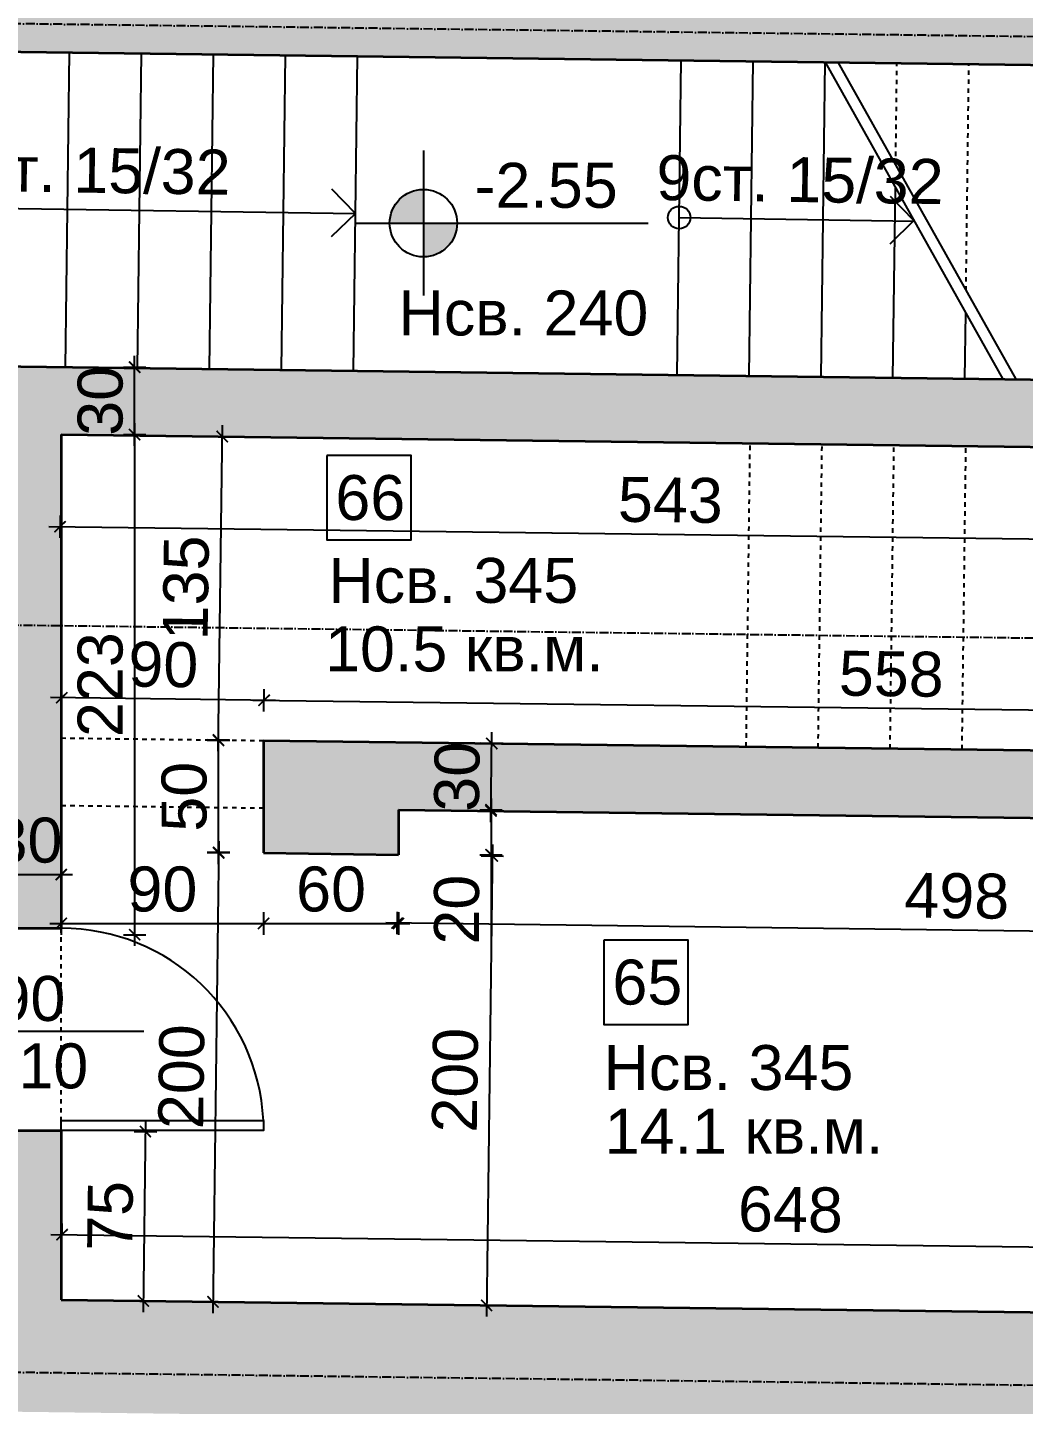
# Model space of a CAD drawing. Header units: inches. Extents: x -72385 to 39588, y -6525 to 66685.
# Drawn here: x -40935 to -40492, y 29151 to 29763 of the extents above; entities that cross this region are included whole.
import ezdxf

# ---------------------------------------------------------------- set-up
doc = ezdxf.new("R2010")
doc.units = ezdxf.units.IN
doc.header["$MEASUREMENT"] = 0
doc.linetypes.add('DashDot', pattern=[0.6, 0.4, -0.1, 0, -0.1])
doc.linetypes.add('Hidden', pattern=[0.4, 0.2, -0.2])
for name, color, linetype, lineweight in [('Врати', 251, 'Continuous', 25), ('Изгледни линии', 253, 'Continuous', 25), ('Линия на разрез', 252, 'DashDot', 25), ('Надписи Hсв', 252, 'Continuous', 25), ('Надписи врати', 252, 'Continuous', 25), ('Надписи коти външни', 252, 'Continuous', 25), ('Надписи коти вътрешни', 252, 'Continuous', 25), ('Надписи нива', 252, 'Continuous', 25), ('Надписи номера на пом.', 252, 'Continuous', 25), ('Надписи площ', 252, 'Continuous', 25), ('Оси', 252, 'DashDot', 25), ('Пунктир', 253, 'Hidden', 25), ('Разрезни линии', 7, 'Continuous', 35), ('Щрих стени', 254, 'Continuous', 25)]:
    doc.layers.add(name, color=color, linetype=linetype, lineweight=lineweight)
doc.styles.add('Arial Regular', font='arial.ttf')
doc.styles.get("Standard").update_dxf_attribs({"font": 'arial.ttf'})
doc.dimstyles.new('Annotative', dxfattribs={"dimscale": 0, "dimtxt": 20, "dimasz": 5, "dimexe": 5, "dimexo": 5, "dimgap": 5, "dimtad": 1, "dimdec": 0, "dimzin": 0, "dimdsep": 46, "dimtxsty": 'Standard', "dimblk": 'ARCHTICK', "dimcen": 5, "dimdle": 5, "dimadec": 0, "dimazin": 0, "dimtfac": 1, "dimtdec": 0, "dimtofl": 0, "dimtmove": 0, "dimatfit": 3, "dimldrblk": 'ARCHTICK', "dimfxl": 5, "dimfxlon": 1, "dimtolj": 1, "dimtzin": 0, "dimarcsym": 1})

# ---------------------------------------------------------------- blocks, each defined once
blk = doc.blocks.new('_ArchTick')
at = {"color": 0, "linetype": 'ByBlock', "const_width": 0.15}
blk.add_lwpolyline([(-0.5, -0.5), (0.5, 0.5)], dxfattribs=at)
blk = doc.blocks.new('*D382')
at = {"layer": 'Defpoints', "color": 0, "ltscale": 50, "transparency": 16777216}
for p in [(-40271.97, 29218.06), (-40919.84, 29197.25), (-40272.34, 29189)]:
    blk.add_point(p, dxfattribs=at)
at = {"layer": 'Надписи коти вътрешни', "color": 0, "lineweight": -2, "ltscale": 50, "transparency": 16777216}
for p, q in [((-40919.53, 29221.3), (-40919.4, 29231.3)), ((-40924.47, 29226.37), (-40266.97, 29218)), ((-40272.03, 29213.06), (-40271.9, 29223.06))]:
    blk.add_line(p, q, dxfattribs=at)
at = {"layer": 'Надписи коти вътрешни', "color": 0, "lineweight": -2, "ltscale": 50, "transparency": 16777216, "xscale": 5, "yscale": 5, "zscale": 5}
for p, rotation in [((-40919.47, 29226.3), 179.2706286525474), ((-40271.97, 29218.06), 359.2706286525474)]:
    blk.add_blockref('_ArchTick', p, dxfattribs=dict(at, rotation=rotation))
at = {"layer": 'Надписи коти вътрешни', "color": 0, "ltscale": 50, "transparency": 16777216, "insert": (-40595.52, 29237.39), "char_height": 20, "attachment_point": 5, "rotation": 359.27063}
blk.add_mtext('\\A1;648', dxfattribs=at)
blk = doc.blocks.new('*D4382')
at = {"layer": 'Defpoints', "color": 0, "ltscale": 50, "transparency": 16777216}
for p in [(-40769.84, 29415.36), (-40272.34, 29409.02), (-40770.48, 29364.91)]:
    blk.add_point(p, dxfattribs=at)
at = {"layer": 'Надписи коти вътрешни', "color": 0, "lineweight": -2, "ltscale": 50, "transparency": 16777216}
for p, q in [((-40770.42, 29369.91), (-40770.54, 29359.91)), ((-40267.98, 29358.52), (-40775.48, 29364.98)), ((-40272.92, 29363.58), (-40273.04, 29353.58))]:
    blk.add_line(p, q, dxfattribs=at)
at = {"layer": 'Надписи коти вътрешни', "color": 0, "lineweight": -2, "ltscale": 50, "transparency": 16777216, "xscale": 5, "yscale": 5, "zscale": 5}
for p, rotation in [((-40770.48, 29364.91), 179.2706286525473), ((-40272.98, 29358.58), 359.2706286525473)]:
    blk.add_blockref('_ArchTick', p, dxfattribs=dict(at, rotation=rotation))
at = {"layer": 'Надписи коти вътрешни', "color": 0, "ltscale": 50, "transparency": 16777216, "insert": (-40521.54, 29376.96), "char_height": 20, "attachment_point": 5, "rotation": 359.27063}
blk.add_mtext('\\A1;498', dxfattribs=at)
blk = doc.blocks.new('*D383')
at = {"layer": 'Defpoints', "color": 0, "ltscale": 50, "transparency": 16777216}
for p in [(-40829.84, 29396.12), (-40769.84, 29395.35), (-40769.84, 29364.74)]:
    blk.add_point(p, dxfattribs=at)
at = {"layer": 'Надписи коти вътрешни', "color": 0, "lineweight": -2, "ltscale": 50, "transparency": 16777216}
for p, q in [((-40829.84, 29369.74), (-40829.84, 29359.74)), ((-40769.84, 29369.74), (-40769.84, 29359.74)), ((-40834.84, 29364.74), (-40764.84, 29364.74))]:
    blk.add_line(p, q, dxfattribs=at)
at = {"layer": 'Надписи коти вътрешни', "color": 0, "lineweight": -2, "ltscale": 50, "transparency": 16777216, "xscale": 5, "yscale": 5, "zscale": 5, "rotation": 180}
blk.add_blockref('_ArchTick', (-40829.84, 29364.74), dxfattribs=at)
at = {"layer": 'Надписи коти вътрешни', "color": 0, "lineweight": -2, "ltscale": 50, "transparency": 16777216, "xscale": 5, "yscale": 5, "zscale": 5}
blk.add_blockref('_ArchTick', (-40769.84, 29364.74), dxfattribs=at)
at = {"layer": 'Надписи коти вътрешни', "color": 0, "ltscale": 50, "transparency": 16777216, "insert": (-40799.84, 29379.95), "char_height": 20, "attachment_point": 5}
blk.add_mtext('\\A1;60', dxfattribs=at)
blk = doc.blocks.new('*D384')
at = {"layer": 'Defpoints', "color": 0, "ltscale": 50, "transparency": 16777216}
for p in [(-40919.84, 29417.27), (-40829.84, 29416.12), (-40829.84, 29364.74)]:
    blk.add_point(p, dxfattribs=at)
at = {"layer": 'Надписи коти вътрешни', "color": 0, "lineweight": -2, "ltscale": 50, "transparency": 16777216}
for p, q in [((-40919.84, 29369.74), (-40919.84, 29359.74)), ((-40829.84, 29369.74), (-40829.84, 29359.74)), ((-40924.84, 29364.74), (-40824.84, 29364.74))]:
    blk.add_line(p, q, dxfattribs=at)
at = {"layer": 'Надписи коти вътрешни', "color": 0, "lineweight": -2, "ltscale": 50, "transparency": 16777216, "xscale": 5, "yscale": 5, "zscale": 5, "rotation": 180}
blk.add_blockref('_ArchTick', (-40919.84, 29364.74), dxfattribs=at)
at = {"layer": 'Надписи коти вътрешни', "color": 0, "lineweight": -2, "ltscale": 50, "transparency": 16777216, "xscale": 5, "yscale": 5, "zscale": 5}
blk.add_blockref('_ArchTick', (-40829.84, 29364.74), dxfattribs=at)
at = {"layer": 'Надписи коти вътрешни', "color": 0, "ltscale": 50, "transparency": 16777216, "insert": (-40874.84, 29379.95), "char_height": 20, "attachment_point": 5}
blk.add_mtext('\\A1;90', dxfattribs=at)
blk = doc.blocks.new('*D4383')
at = {"layer": 'Defpoints', "color": 0, "ltscale": 50, "transparency": 16777216}
for p in [(-40769.84, 29415.36), (-40769.84, 29395.35), (-40728.67, 29395.35)]:
    blk.add_point(p, dxfattribs=at)
at = {"layer": 'Надписи коти вътрешни', "color": 0, "lineweight": -2, "ltscale": 50, "transparency": 16777216}
for p, q in [((-40728.67, 29420.36), (-40728.67, 29395.35)), ((-40733.67, 29415.36), (-40723.67, 29415.36)), ((-40733.67, 29395.35), (-40723.67, 29395.35)), ((-40728.67, 29395.35), (-40728.67, 29351.43))]:
    blk.add_line(p, q, dxfattribs=at)
at = {"layer": 'Надписи коти вътрешни', "color": 0, "lineweight": -2, "ltscale": 50, "transparency": 16777216, "xscale": 5, "yscale": 5, "zscale": 5}
for p, rotation in [((-40728.67, 29415.36), 90), ((-40728.67, 29395.35), 270)]:
    blk.add_blockref('_ArchTick', p, dxfattribs=dict(at, rotation=rotation))
at = {"layer": 'Надписи коти вътрешни', "color": 0, "ltscale": 50, "transparency": 16777216, "insert": (-40743.89, 29370.89), "char_height": 20, "attachment_point": 5, "rotation": 90}
blk.add_mtext('\\A1;20', dxfattribs=at)
blk = doc.blocks.new('*D4384')
at = {"layer": 'Defpoints', "color": 0, "ltscale": 50, "transparency": 16777216}
for p in [(-40769.84, 29395.35), (-40772.38, 29195.37), (-40730.67, 29194.84)]:
    blk.add_point(p, dxfattribs=at)
at = {"layer": 'Надписи коти вътрешни', "color": 0, "lineweight": -2, "ltscale": 50, "transparency": 16777216}
for p, q in [((-40728.06, 29399.82), (-40730.73, 29189.84)), ((-40733.12, 29394.89), (-40723.12, 29394.76)), ((-40735.67, 29194.9), (-40725.67, 29194.78))]:
    blk.add_line(p, q, dxfattribs=at)
at = {"layer": 'Надписи коти вътрешни', "color": 0, "lineweight": -2, "ltscale": 50, "transparency": 16777216, "xscale": 5, "yscale": 5, "zscale": 5}
for p, rotation in [((-40728.12, 29394.82), 89.27062865254643), ((-40730.67, 29194.84), 269.2706286525465)]:
    blk.add_blockref('_ArchTick', p, dxfattribs=dict(at, rotation=rotation))
at = {"layer": 'Надписи коти вътрешни', "color": 0, "ltscale": 50, "transparency": 16777216, "insert": (-40744.6, 29295.02), "char_height": 20, "attachment_point": 5, "rotation": 89.27063}
blk.add_mtext('\\A1;200', dxfattribs=at)
blk = doc.blocks.new('*D3955')
at = {"layer": 'Defpoints', "color": 0, "ltscale": 50, "transparency": 16777216}
for p in [(-40849.89, 29446.12), (-40829.84, 29446.12), (-40829.84, 29396.12)]:
    blk.add_point(p, dxfattribs=at)
at = {"layer": 'Надписи коти вътрешни', "color": 0, "lineweight": -2, "ltscale": 50, "transparency": 16777216}
for p, q in [((-40849.89, 29391.12), (-40849.89, 29451.12)), ((-40844.89, 29446.12), (-40854.89, 29446.12)), ((-40844.89, 29396.12), (-40854.89, 29396.12))]:
    blk.add_line(p, q, dxfattribs=at)
at = {"layer": 'Надписи коти вътрешни', "color": 0, "lineweight": -2, "ltscale": 50, "transparency": 16777216, "xscale": 5, "yscale": 5, "zscale": 5}
for p, rotation in [((-40849.89, 29446.12), 90), ((-40849.89, 29396.12), 270)]:
    blk.add_blockref('_ArchTick', p, dxfattribs=dict(at, rotation=rotation))
at = {"layer": 'Надписи коти вътрешни', "color": 0, "ltscale": 50, "transparency": 16777216, "insert": (-40865.1, 29421.12), "char_height": 20, "attachment_point": 5, "rotation": 90}
blk.add_mtext('\\A1;50', dxfattribs=at)
blk = doc.blocks.new('*D4385')
at = {"layer": 'Defpoints', "color": 0, "ltscale": 50, "transparency": 16777216}
for p in [(-40848.23, 29581.37), (-40828.12, 29581.11), (-40829.84, 29446.12)]:
    blk.add_point(p, dxfattribs=at)
at = {"layer": 'Надписи коти вътрешни', "color": 0, "lineweight": -2, "ltscale": 50, "transparency": 16777216}
for p, q in [((-40850.02, 29441.38), (-40848.17, 29586.37)), ((-40843.23, 29581.3), (-40853.23, 29581.43)), ((-40844.95, 29446.31), (-40854.95, 29446.44))]:
    blk.add_line(p, q, dxfattribs=at)
at = {"layer": 'Надписи коти вътрешни', "color": 0, "lineweight": -2, "ltscale": 50, "transparency": 16777216, "xscale": 5, "yscale": 5, "zscale": 5}
for p, rotation in [((-40848.23, 29581.37), 89.27062865254925), ((-40849.95, 29446.38), 269.2706286525492)]:
    blk.add_blockref('_ArchTick', p, dxfattribs=dict(at, rotation=rotation))
at = {"layer": 'Надписи коти вътрешни', "color": 0, "ltscale": 50, "transparency": 16777216, "insert": (-40864.31, 29514.07), "char_height": 20, "attachment_point": 5, "rotation": 89.27063}
blk.add_mtext('\\A1;135', dxfattribs=at)
blk = doc.blocks.new('*D385')
at = {"layer": 'Defpoints', "color": 0, "ltscale": 50, "transparency": 16777216}
for p in [(-40829.84, 29396.12), (-40852.37, 29196.39), (-40832.38, 29196.13)]:
    blk.add_point(p, dxfattribs=at)
at = {"layer": 'Надписи коти вътрешни', "color": 0, "lineweight": -2, "ltscale": 50, "transparency": 16777216}
for p, q in [((-40849.76, 29401.37), (-40852.43, 29191.39)), ((-40844.83, 29396.31), (-40854.82, 29396.44)), ((-40847.37, 29196.32), (-40857.37, 29196.45))]:
    blk.add_line(p, q, dxfattribs=at)
at = {"layer": 'Надписи коти вътрешни', "color": 0, "lineweight": -2, "ltscale": 50, "transparency": 16777216, "xscale": 5, "yscale": 5, "zscale": 5}
for p, rotation in [((-40849.82, 29396.37), 89.27062865254643), ((-40852.37, 29196.39), 269.2706286525465)]:
    blk.add_blockref('_ArchTick', p, dxfattribs=dict(at, rotation=rotation))
at = {"layer": 'Надписи коти вътрешни', "color": 0, "ltscale": 50, "transparency": 16777216, "insert": (-40866.31, 29296.57), "char_height": 20, "attachment_point": 5, "rotation": 89.27063}
blk.add_mtext('\\A1;200', dxfattribs=at)
blk = doc.blocks.new('*D386')
at = {"layer": 'Defpoints', "color": 0, "ltscale": 50, "transparency": 16777216}
for p in [(-40919.61, 29465.2), (-40919.84, 29447.27), (-40829.84, 29446.12)]:
    blk.add_point(p, dxfattribs=at)
at = {"layer": 'Надписи коти вътрешни', "color": 0, "lineweight": -2, "ltscale": 50, "transparency": 16777216}
for p, q in [((-40919.67, 29460.2), (-40919.55, 29470.2)), ((-40829.67, 29459.05), (-40829.55, 29469.05)), ((-40824.61, 29463.99), (-40924.61, 29465.26))]:
    blk.add_line(p, q, dxfattribs=at)
at = {"layer": 'Надписи коти вътрешни', "color": 0, "lineweight": -2, "ltscale": 50, "transparency": 16777216, "xscale": 5, "yscale": 5, "zscale": 5}
for p, rotation in [((-40919.61, 29465.2), 179.2706286525439), ((-40829.61, 29464.05), 359.2706286525439)]:
    blk.add_blockref('_ArchTick', p, dxfattribs=dict(at, rotation=rotation))
at = {"layer": 'Надписи коти вътрешни', "color": 0, "ltscale": 50, "transparency": 16777216, "insert": (-40874.42, 29479.84), "char_height": 20, "attachment_point": 5, "rotation": 359.27063}
blk.add_mtext('\\A1;90', dxfattribs=at)
blk = doc.blocks.new('*D3956')
at = {"layer": 'Defpoints', "color": 0, "ltscale": 50, "transparency": 16777216}
for p in [(-40272.11, 29456.95), (-40829.84, 29446.12), (-40272.34, 29439.02)]:
    blk.add_point(p, dxfattribs=at)
at = {"layer": 'Надписи коти вътрешни', "color": 0, "lineweight": -2, "ltscale": 50, "transparency": 16777216}
for p, q in [((-40829.67, 29459.05), (-40829.55, 29469.05)), ((-40834.61, 29464.12), (-40267.11, 29456.89)), ((-40272.17, 29451.96), (-40272.05, 29461.95))]:
    blk.add_line(p, q, dxfattribs=at)
at = {"layer": 'Надписи коти вътрешни', "color": 0, "lineweight": -2, "ltscale": 50, "transparency": 16777216, "xscale": 5, "yscale": 5, "zscale": 5}
for p, rotation in [((-40829.61, 29464.05), 179.2706286525468), ((-40272.11, 29456.95), 359.2706286525468)]:
    blk.add_blockref('_ArchTick', p, dxfattribs=dict(at, rotation=rotation))
at = {"layer": 'Надписи коти вътрешни', "color": 0, "ltscale": 50, "transparency": 16777216, "insert": (-40550.67, 29475.71), "char_height": 20, "attachment_point": 5, "rotation": 359.27063}
blk.add_mtext('\\A1;558', dxfattribs=at)
blk = doc.blocks.new('*D389')
at = {"layer": 'Defpoints', "color": 0, "ltscale": 50, "transparency": 16777216}
for p in [(-40919.84, 29582.28), (-40377.34, 29575.37), (-40377.86, 29534.38)]:
    blk.add_point(p, dxfattribs=at)
at = {"layer": 'Надписи коти вътрешни', "color": 0, "lineweight": -2, "ltscale": 50, "transparency": 16777216}
for p, q in [((-40920.3, 29546.28), (-40920.42, 29536.29)), ((-40925.36, 29541.35), (-40372.86, 29534.32)), ((-40377.8, 29539.38), (-40377.92, 29529.38))]:
    blk.add_line(p, q, dxfattribs=at)
at = {"layer": 'Надписи коти вътрешни', "color": 0, "lineweight": -2, "ltscale": 50, "transparency": 16777216, "xscale": 5, "yscale": 5, "zscale": 5}
for p, rotation in [((-40920.36, 29541.29), 179.2706286525472), ((-40377.86, 29534.38), 359.2706286525473)]:
    blk.add_blockref('_ArchTick', p, dxfattribs=dict(at, rotation=rotation))
at = {"layer": 'Надписи коти вътрешни', "color": 0, "ltscale": 50, "transparency": 16777216, "insert": (-40648.92, 29553.05), "char_height": 20, "attachment_point": 5, "rotation": 359.27063}
blk.add_mtext('\\A1;543', dxfattribs=at)
blk = doc.blocks.new('*D395')
at = {"layer": 'Defpoints', "color": 0, "ltscale": 50, "transparency": 16777216}
for p in [(-40919.84, 29272.64), (-40920.8, 29197.26), (-40883.32, 29196.78)]:
    blk.add_point(p, dxfattribs=at)
at = {"layer": 'Надписи коти вътрешни', "color": 0, "lineweight": -2, "ltscale": 50, "transparency": 16777216}
for p, q in [((-40882.3, 29277.16), (-40883.39, 29191.78)), ((-40887.36, 29272.22), (-40877.37, 29272.09)), ((-40888.32, 29196.85), (-40878.33, 29196.72))]:
    blk.add_line(p, q, dxfattribs=at)
at = {"layer": 'Надписи коти вътрешни', "color": 0, "lineweight": -2, "ltscale": 50, "transparency": 16777216, "xscale": 5, "yscale": 5, "zscale": 5}
for p, rotation in [((-40882.37, 29272.16), 89.27062865254612), ((-40883.32, 29196.78), 269.2706286525461)]:
    blk.add_blockref('_ArchTick', p, dxfattribs=dict(at, rotation=rotation))
at = {"layer": 'Надписи коти вътрешни', "color": 0, "ltscale": 50, "transparency": 16777216, "insert": (-40898.01, 29234.66), "char_height": 20, "attachment_point": 5, "rotation": 89.27063}
blk.add_mtext('\\A1;75', dxfattribs=at)
blk = doc.blocks.new('*D396')
at = {"layer": 'Defpoints', "color": 0, "ltscale": 50, "transparency": 16777216}
for p in [(-40919.84, 29582.28), (-40919.84, 29359.74), (-40887.2, 29359.74)]:
    blk.add_point(p, dxfattribs=at)
at = {"layer": 'Надписи коти вътрешни', "color": 0, "lineweight": -2, "ltscale": 50, "transparency": 16777216}
for p, q in [((-40887.2, 29587.28), (-40887.2, 29354.74)), ((-40892.2, 29582.28), (-40882.2, 29582.28)), ((-40892.2, 29359.74), (-40882.2, 29359.74))]:
    blk.add_line(p, q, dxfattribs=at)
at = {"layer": 'Надписи коти вътрешни', "color": 0, "lineweight": -2, "ltscale": 50, "transparency": 16777216, "xscale": 5, "yscale": 5, "zscale": 5}
for p, rotation in [((-40887.2, 29582.28), 90), ((-40887.2, 29359.74), 270)]:
    blk.add_blockref('_ArchTick', p, dxfattribs=dict(at, rotation=rotation))
at = {"layer": 'Надписи коти вътрешни', "color": 0, "ltscale": 50, "transparency": 16777216, "insert": (-40902.42, 29471.01), "char_height": 20, "attachment_point": 5, "rotation": 90}
blk.add_mtext('\\A1;223', dxfattribs=at)
blk = doc.blocks.new('*D5873')
at = {"layer": 'Defpoints', "color": 0, "ltscale": 50, "transparency": 16777216}
for p in [(-52317.34, 29292.34), (-40222.34, 29138.36), (-40227.84, 28705.9)]:
    blk.add_point(p, dxfattribs=at)
at = {"layer": 'Надписи коти външни', "color": 0, "lineweight": -2, "ltscale": 50, "transparency": 16777216}
for p, q in [((-52327.84, 28859.94), (-40222.84, 28705.84)), ((-52322.78, 28864.88), (-52322.91, 28854.88)), ((-40227.78, 28710.9), (-40227.91, 28700.9))]:
    blk.add_line(p, q, dxfattribs=at)
at = {"layer": 'Надписи коти външни', "color": 0, "lineweight": -2, "ltscale": 50, "transparency": 16777216, "xscale": 5, "yscale": 5, "zscale": 5}
for p, rotation in [((-52322.84, 28859.88), 179.2706286525475), ((-40227.84, 28705.9), 359.2706286525474)]:
    blk.add_blockref('_ArchTick', p, dxfattribs=dict(at, rotation=rotation))
at = {"layer": 'Надписи коти външни', "color": 0, "ltscale": 50, "transparency": 16777216, "insert": (-46275.15, 28798.1), "char_height": 20, "attachment_point": 5, "rotation": 359.27063}
blk.add_mtext('\\A1;12095', dxfattribs=at)
blk = doc.blocks.new('*D7217')
at = {"layer": 'Defpoints', "color": 0, "ltscale": 10, "transparency": 16777216}
for p in [(-40919.84, 29386.48), (-40949.84, 29378.2), (-40919.84, 29378.2)]:
    blk.add_point(p, dxfattribs=at)
at = {"layer": 'Надписи коти вътрешни', "color": 0, "lineweight": -2, "ltscale": 10, "transparency": 16777216}
for p, q in [((-40949.84, 29383.2), (-40949.84, 29391.48)), ((-40919.84, 29383.2), (-40919.84, 29391.48)), ((-40954.84, 29386.48), (-40914.84, 29386.48))]:
    blk.add_line(p, q, dxfattribs=at)
at = {"layer": 'Надписи коти вътрешни', "color": 0, "lineweight": -2, "ltscale": 10, "transparency": 16777216, "xscale": 5, "yscale": 5, "zscale": 5, "rotation": 180}
blk.add_blockref('_ArchTick', (-40949.84, 29386.48), dxfattribs=at)
at = {"layer": 'Надписи коти вътрешни', "color": 0, "lineweight": -2, "ltscale": 10, "transparency": 16777216, "xscale": 5, "yscale": 5, "zscale": 5}
blk.add_blockref('_ArchTick', (-40919.84, 29386.48), dxfattribs=at)
at = {"layer": 'Надписи коти вътрешни', "color": 0, "ltscale": 10, "transparency": 16777216, "insert": (-40934.84, 29401.69), "char_height": 20, "attachment_point": 5}
blk.add_mtext('\\A1;30', dxfattribs=at)
blk = doc.blocks.new('*D7224')
at = {"layer": 'Defpoints', "color": 0, "ltscale": 10, "transparency": 16777216}
for p in [(-40728.36, 29444.83), (-40708.09, 29444.57), (-40708.48, 29414.57)]:
    blk.add_point(p, dxfattribs=at)
at = {"layer": 'Надписи коти вътрешни', "color": 0, "lineweight": -2, "ltscale": 10, "transparency": 16777216}
for p, q in [((-40728.81, 29409.83), (-40728.3, 29449.83)), ((-40723.36, 29444.77), (-40733.36, 29444.89)), ((-40723.74, 29414.77), (-40733.74, 29414.9))]:
    blk.add_line(p, q, dxfattribs=at)
at = {"layer": 'Надписи коти вътрешни', "color": 0, "lineweight": -2, "ltscale": 10, "transparency": 16777216, "xscale": 5, "yscale": 5, "zscale": 5}
for p, rotation in [((-40728.36, 29444.83), 89.27062865253525), ((-40728.74, 29414.83), 269.2706286525352)]:
    blk.add_blockref('_ArchTick', p, dxfattribs=dict(at, rotation=rotation))
at = {"layer": 'Надписи коти вътрешни', "color": 0, "ltscale": 10, "transparency": 16777216, "insert": (-40743.77, 29430.03), "char_height": 20, "attachment_point": 5, "rotation": 89.27063}
blk.add_mtext('\\A1;30', dxfattribs=at)
blk = doc.blocks.new('*D7226')
at = {"layer": 'Defpoints', "color": 0, "ltscale": 10, "transparency": 16777216}
for p in [(-40919.84, 29612.26), (-40887.2, 29612.26), (-40919.84, 29582.28)]:
    blk.add_point(p, dxfattribs=at)
at = {"layer": 'Надписи коти вътрешни', "color": 0, "lineweight": -2, "ltscale": 10, "transparency": 16777216}
for p, q in [((-40887.2, 29577.28), (-40887.2, 29617.26)), ((-40892.2, 29612.26), (-40882.2, 29612.26)), ((-40892.2, 29582.28), (-40882.2, 29582.28))]:
    blk.add_line(p, q, dxfattribs=at)
at = {"layer": 'Надписи коти вътрешни', "color": 0, "lineweight": -2, "ltscale": 10, "transparency": 16777216, "xscale": 5, "yscale": 5, "zscale": 5}
for p, rotation in [((-40887.2, 29612.26), 90), ((-40887.2, 29582.28), 270)]:
    blk.add_blockref('_ArchTick', p, dxfattribs=dict(at, rotation=rotation))
at = {"layer": 'Надписи коти вътрешни', "color": 0, "ltscale": 10, "transparency": 16777216, "insert": (-40902.42, 29597.27), "char_height": 20, "attachment_point": 5, "rotation": 90}
blk.add_mtext('\\A1;30', dxfattribs=at)

msp = doc.modelspace()

# ---------------------------------------------------------------- hatches: boundary and pattern name
at = {"layer": 'Надписи нива', "ltscale": 50}
h = msp.add_hatch(color=256, dxfattribs=at)
h.dxf.hatch_style = 1
h.paths.add_polyline_path([(-40758.78, 29661.32, 0.414214), (-40743.78, 29676.32), (-40758.78, 29676.32)])
h.paths.add_polyline_path([(-40758.78, 29676.32), (-40758.78, 29691.32, 0.414214), (-40773.78, 29676.32)])
at = {"layer": 'Щрих стени', "ltscale": 10}
h = msp.add_hatch(color=256, dxfattribs=at)
h.dxf.hatch_style = 1
h.paths.add_polyline_path([(-43174.39, 31011.09), (-43274.39, 31012.37), (-43274.84, 30977.37), (-43174.84, 30976.1)])
h.paths.add_polyline_path([(-42874.39, 31007.27), (-42974.39, 31008.55), (-42974.84, 30973.55), (-42942.34, 30973.14), (-42942.34, 30943.13), (-42907.34, 30942.69), (-42907.34, 30972.69), (-42874.84, 30972.28)])
h.paths.add_polyline_path([(-42574.39, 31003.46), (-42674.39, 31004.73), (-42674.84, 30969.73), (-42574.84, 30968.46)])
h.paths.add_polyline_path([(-42274.39, 30999.64), (-42374.39, 31000.91), (-42374.84, 30965.91), (-42342.34, 30965.5), (-42342.34, 30935.5), (-42307.34, 30935.05), (-42307.34, 30965.05), (-42274.84, 30964.64)])
h.paths.add_polyline_path([(-41974.39, 30995.82), (-42074.39, 30997.09), (-42074.84, 30962.09), (-41974.84, 30960.82)])
h.paths.add_polyline_path([(-41674.39, 30992), (-41774.39, 30993.27), (-41774.84, 30958.27), (-41742.34, 30957.86), (-41742.34, 30927.86), (-41739.84, 30927.83), (-41739.84, 30572.8), (-41539.84, 30570.25), (-41539.84, 30395.24), (-41549.46, 30395.36), (-41549.84, 30365.36), (-41499.84, 30364.73), (-41499.46, 30394.72), (-41509.84, 30394.85), (-41509.84, 30599.87), (-41709.84, 30602.42), (-41709.84, 30927.44), (-41707.34, 30927.41), (-41707.34, 30957.41), (-41674.84, 30957)])
h.paths.add_polyline_path([(-41374.39, 30988.18), (-41474.39, 30989.45), (-41474.84, 30954.45), (-41374.84, 30953.18)])
h.paths.add_polyline_path([(-40222.34, 30973.51), (-41174.39, 30985.63), (-41175.03, 30935.64), (-41157.34, 30935.41), (-41157.34, 30925.41), (-41092.34, 30924.58), (-41092.34, 30934.58), (-40712.34, 30929.75), (-40712.34, 30919.75), (-40622.34, 30918.6), (-40622.34, 30928.6), (-40272.34, 30924.15), (-40272.34, 30379.1), (-40602.34, 30383.3), (-40602.34, 30413.3), (-40712.34, 30414.7), (-40712.34, 30384.7), (-41092.34, 30389.54), (-41092.34, 30419.54), (-41157.34, 30420.37), (-41157.34, 30390.37), (-41399.46, 30393.45), (-41399.84, 30363.45), (-41157.34, 30360.37), (-41157.34, 30329.76), (-41092.34, 30329.76), (-41092.34, 30359.54), (-40759.84, 30355.3), (-40759.84, 30345.3), (-40747.34, 30345.3), (-40747.34, 30355.15), (-40607.34, 30353.36), (-40607.34, 30333.36), (-40594.84, 30333.36), (-40594.84, 30353.2), (-40272.34, 30349.1), (-40272.34, 30316.59), (-40222.34, 30316.59)])
h.paths.add_polyline_path([(-40747.34, 30207.63), (-40607.34, 30205.85), (-40607.34, 29910.83), (-40617.18, 29910.95), (-40617.34, 29898.45), (-40607.34, 29898.33), (-40607.34, 29888.33), (-40594.84, 29888.33), (-40594.84, 30048.18), (-40272.34, 30044.07), (-40272.34, 30014.06), (-40222.34, 30014.06), (-40222.34, 30106.59), (-40272.34, 30106.59), (-40272.34, 30074.07), (-40594.84, 30078.18), (-40594.84, 30253.36), (-40607.34, 30253.36), (-40607.34, 30218.35), (-40747.34, 30220.13), (-40747.34, 30245.3), (-40759.84, 30245.3), (-40759.84, 30080.28), (-41109.84, 30084.74), (-41109.84, 30229.75), (-41139.84, 30229.75), (-41139.84, 29935.11), (-41109.84, 29935.11), (-41109.84, 30054.73), (-40759.84, 30050.28), (-40759.84, 29890.27), (-40747.34, 29890.27), (-40747.34, 29900.11), (-40707.34, 29899.6), (-40707.18, 29912.1), (-40747.34, 29912.61)])
h.paths.add_polyline_path([(-40222.34, 29804.06), (-40272.34, 29804.06), (-40272.34, 29774.05), (-40462.34, 29776.47), (-40462.34, 29796.47), (-40492.34, 29796.85), (-40492.34, 29776.85), (-40594.84, 29778.16), (-40594.84, 29788.32), (-40607.34, 29788.32), (-40607.34, 29778.32), (-40647.34, 29778.83), (-40647.34, 29798.83), (-40717.34, 29799.72), (-40717.34, 29779.72), (-40747.34, 29780.1), (-40747.34, 29800.26), (-40759.84, 29800.26), (-40759.84, 29780.26), (-41092.34, 29784.49), (-41092.34, 29812.18), (-41109.84, 29812.41), (-41109.84, 29835.1), (-41139.84, 29835.1), (-41139.84, 29812.79), (-41157.34, 29813.01), (-41157.34, 29723), (-41092.34, 29722.18), (-41092.34, 29754.49), (-40407.34, 29745.77), (-40407.34, 29605.76), (-40949.84, 29612.66), (-40949.84, 29490.36), (-41569.46, 29498.25), (-41569.84, 29468.25), (-40949.84, 29460.36), (-40949.84, 29362.64), (-40919.84, 29362.64), (-40919.84, 29582.28), (-40377.34, 29575.37), (-40377.34, 29745.39), (-40272.34, 29744.05), (-40272.34, 29439.02), (-40829.84, 29446.12), (-40829.84, 29396.12), (-40769.84, 29395.35), (-40769.84, 29415.36), (-40272.34, 29409.02), (-40272.34, 29189), (-40919.84, 29197.25), (-40919.84, 29272.64), (-40949.84, 29272.64), (-40949.84, 29197.63), (-41174.65, 29200.49), (-41175.28, 29150.5), (-40222.34, 29138.36)])
h.paths.add_polyline_path([(-41374.84, 29188.04), (-41474.84, 29189.31), (-41475.28, 29154.31), (-41375.28, 29153.04)], flags=17)

# ---------------------------------------------------------------- linework, layer by layer
at = {"layer": 'Врати', "ltscale": 50}
msp.add_lwpolyline([(-40919.84, 29272.64), (-40919.84, 29277.14), (-40829.83, 29277.14), (-40829.83, 29272.64)], close=True, dxfattribs=at)
msp.add_arc((-40919.84, 29272.64), 90.01, 2.86598, 90, dxfattribs=at)
at = {"layer": 'Изгледни линии', "ltscale": 50}
for p, q in [((-40917.9, 29612.26), (-40916.12, 29752.25)), ((-40885.91, 29611.85), (-40884.12, 29751.84)), ((-40853.91, 29611.44), (-40852.13, 29751.43)), ((-40821.91, 29611.03), (-40820.13, 29751.02)), ((-40789.91, 29610.63), (-40788.13, 29750.62)), ((-40645.93, 29608.79), (-40644.14, 29748.78)), ((-40613.93, 29608.39), (-40612.15, 29748.38)), ((-40581.93, 29607.98), (-40580.15, 29747.97)), ((-40580.15, 29747.97), (-40501.11, 29606.95)), ((-40574.38, 29747.89), (-40495.34, 29606.88)), ((-40549.93, 29607.57), (-40548.86, 29692.14)), ((-40517.94, 29607.16), (-40517.57, 29636.31))]:
    msp.add_line(p, q, dxfattribs=at)
at = {"layer": 'Линия на разрез', "ltscale": 10}
msp.add_lwpolyline([(-52477.21, 30144.44), (-41314.83, 30002.34), (-41314.83, 29502.3), (-40057.72, 29486.3), (-40057.09, 29536.29)], dxfattribs=at)
at = {"layer": 'Надписи врати', "ltscale": 50}
msp.add_line((-40983.09, 29316.86), (-40883.09, 29316.86), dxfattribs=at)
at = {"layer": 'Надписи нива', "ltscale": 50}
for p, q in [((-40758.78, 29708.64), (-40758.78, 29644.13)), ((-40789.02, 29680.62), (-40799.47, 29691.38)), ((-40540.63, 29677.46), (-40551.08, 29688.22)), ((-40981, 29683.43), (-40789.02, 29680.62)), ((-40789.02, 29680.62), (-40799.78, 29670.17)), ((-40788.78, 29676.32), (-40658.78, 29676.32)), ((-40645.03, 29678.79), (-40540.52, 29677.26)), ((-40540.63, 29677.46), (-40551.39, 29667.01))]:
    msp.add_line(p, q, dxfattribs=at)
for centre, radius in [((-40758.78, 29676.32), 15), ((-40645.03, 29678.79), 5)]:
    msp.add_circle(centre, radius, dxfattribs=at)
at = {"layer": 'Надписи номера на пом.', "ltscale": 50}
for points in [[(-40801.77, 29572.92), (-40801.77, 29535.42), (-40764.27, 29535.42), (-40764.27, 29572.92)], [(-40678.56, 29357.35), (-40678.56, 29319.85), (-40641.06, 29319.85), (-40641.06, 29357.35)]]:
    msp.add_lwpolyline(points, close=True, dxfattribs=at)
at = {"layer": 'Оси', "ltscale": 10}
msp.add_line((-39839.84, 29151), (-52799.84, 29315.98), dxfattribs=at)
msp.add_lwpolyline([(-39839.84, 29751.04), (-51384.84, 29898.02), (-51384.84, 30028.03), (-52799.84, 30046.04)], dxfattribs=at)
at = {"layer": 'Пунктир', "ltscale": 10}
for p, q in [((-40548.73, 29702.14), (-40548.15, 29747.56)), ((-40517.44, 29646.31), (-40516.15, 29747.15)), ((-40615.19, 29443.39), (-40613.47, 29578.38)), ((-40583.19, 29442.98), (-40581.47, 29577.97)), ((-40551.19, 29442.57), (-40549.48, 29577.56)), ((-40519.2, 29442.17), (-40517.48, 29577.16)), ((-40919.84, 29447.27), (-40829.84, 29446.12)), ((-40919.84, 29417.27), (-40829.84, 29416.12)), ((-40919.84, 29272.64), (-40919.84, 29362.64))]:
    msp.add_line(p, q, dxfattribs=at)
at = {"layer": 'Разрезни линии', "ltscale": 50}
for p, q in [((-41092.34, 29754.49), (-40407.34, 29745.77)), ((-40949.9, 29612.66), (-40407.34, 29605.76)), ((-40919.84, 29582.28), (-40919.84, 29362.64)), ((-40919.84, 29582.28), (-40377.34, 29575.37)), ((-40829.84, 29446.12), (-40829.84, 29396.12)), ((-40829.84, 29446.12), (-40272.34, 29439.02)), ((-40769.84, 29415.36), (-40272.34, 29409.02)), ((-40769.84, 29415.36), (-40769.84, 29395.35)), ((-40829.84, 29396.12), (-40769.84, 29395.35)), ((-40949.84, 29362.64), (-40919.84, 29362.64)), ((-40949.84, 29272.64), (-40919.84, 29272.64)), ((-40919.84, 29272.64), (-40919.84, 29197.25)), ((-40919.84, 29197.25), (-40272.34, 29189))]:
    msp.add_line(p, q, dxfattribs=at)

# ---------------------------------------------------------------- texts
at = {"layer": 'Надписи Hсв', "ltscale": 100, "char_height": 20, "width": 180.4891, "attachment_point": 1, "style": 'Arial Regular'}
for s, insert in [('Hсв. 240', (-40769.86, 29646.36)), ('Hсв. 345', (-40801.02, 29527.37)), ('Hсв. 345', (-40678.67, 29310.64))]:
    msp.add_mtext(s, dxfattribs=dict(at, insert=insert))
at = {"layer": 'Надписи врати', "ltscale": 100, "char_height": 20, "width": 180.4891, "attachment_point": 1, "style": 'Arial Regular'}
for s, insert in [('90', (-40949.09, 29341.38)), ('210', (-40954.43, 29311.38))]:
    msp.add_mtext(s, dxfattribs=dict(at, insert=insert))
at = {"layer": 'Надписи нива', "ltscale": 100, "char_height": 20, "width": 180.4891, "attachment_point": 1, "rotation": 359.16307, "style": 'Arial Regular'}
for s, insert in [('7ст. 15/32', (-40972.09, 29710.81)), ('9ст. 15/32', (-40654.98, 29706.64))]:
    msp.add_mtext(s, dxfattribs=dict(at, insert=insert))
at = {"layer": 'Надписи нива', "ltscale": 100, "insert": (-40736.02, 29703.16), "char_height": 20, "width": 180.4891, "attachment_point": 1, "style": 'Arial Regular'}
msp.add_mtext('-2.55', dxfattribs=at)
at = {"layer": 'Надписи номера на пом.', "ltscale": 100, "char_height": 20, "width": 180.4891, "attachment_point": 1, "style": 'Arial Regular'}
for s, insert in [('\\pxqc;66', (-40872.63, 29564.23)), ('\\pxqc;65', (-40749.41, 29348.66))]:
    msp.add_mtext(s, dxfattribs=dict(at, insert=insert))
at = {"layer": 'Надписи площ', "ltscale": 100, "char_height": 20, "width": 180.4891, "attachment_point": 1, "style": 'Arial Regular'}
for s, insert in [('10.5 кв.м.', (-40802.5, 29496.9)), ('14.1 кв.м.', (-40678.16, 29282.29))]:
    msp.add_mtext(s, dxfattribs=dict(at, insert=insert))

# ---------------------------------------------------------------- dimensions: what is measured, and where the dimension line sits
at = {"layer": 'Надписи коти външни', "ltscale": 50}
dim = msp.add_aligned_dim(p1=(-52317.34, 29292.34), p2=(-40222.34, 29138.36), distance=-432.5, text='12095', dimstyle='Annotative', override={"dimscale": 0, "dimtix": 0, "dimtofl": 0, "dimtmove": 0, "dimatfit": 3}, dxfattribs=at)
dim.commit()
dim.dimension.update_dxf_attribs({"geometry": '*D5873', "text_midpoint": (-46275.15, 28798.1)})
at = {"layer": 'Надписи коти вътрешни', "ltscale": 10}
for base, p1, p2, angle, picture, middle in [((-40887.2, 29612.26), (-40919.84, 29582.28), (-40919.84, 29612.26), 90, '*D7226', (-40887.2, 29597.27)), ((-40728.36, 29444.83), (-40708.48, 29414.57), (-40708.09, 29444.57), 89.27063, '*D7224', (-40728.55, 29429.83)), ((-40919.84, 29386.48), (-40949.84, 29378.2), (-40919.84, 29378.2), 0, '*D7217', (-40934.84, 29386.48))]:
    dim = msp.add_linear_dim(base=base, p1=p1, p2=p2, angle=angle, dimstyle='Annotative', override={"dimscale": 0, "dimtix": 0, "dimtofl": 0, "dimtmove": 0, "dimatfit": 3}, dxfattribs=at)
    dim.commit()
    dim.dimension.update_dxf_attribs({"geometry": picture, "text_midpoint": middle, "dimtype": 129})
at = {"layer": 'Надписи коти вътрешни', "ltscale": 50}
for base, p1, p2, picture, middle in [((-40887.2, 29359.74), (-40919.84, 29582.28), (-40919.84, 29359.74), '*D396', (-40902.42, 29471.01)), ((-40849.89, 29446.12), (-40829.84, 29396.12), (-40829.84, 29446.12), '*D3955', (-40865.1, 29421.12)), ((-40728.67, 29395.35), (-40769.84, 29415.36), (-40769.84, 29395.35), '*D4383', (-40743.89, 29370.89))]:
    dim = msp.add_linear_dim(base=base, p1=p1, p2=p2, angle=90, dimstyle='Annotative', override={"dimscale": 0, "dimtix": 0, "dimtofl": 0, "dimtmove": 0, "dimatfit": 3}, dxfattribs=at)
    dim.commit()
    dim.dimension.update_dxf_attribs({"geometry": picture, "text_midpoint": middle})
for p1, p2, distance, picture, middle in [((-40829.84, 29446.12), (-40828.12, 29581.11), 20.12, '*D4385', (-40864.31, 29514.07)), ((-40919.84, 29582.28), (-40377.34, 29575.37), -41, '*D389', (-40648.92, 29553.05)), ((-40829.84, 29446.12), (-40919.84, 29447.27), -17.93, '*D386', (-40874.42, 29479.84)), ((-40829.84, 29446.12), (-40272.34, 29439.02), 17.93, '*D3956', (-40550.67, 29475.71)), ((-40272.34, 29409.02), (-40769.84, 29415.36), 50.45, '*D4382', (-40521.54, 29376.96)), ((-40829.84, 29396.12), (-40832.38, 29196.13), -19.99, '*D385', (-40866.31, 29296.57)), ((-40769.84, 29395.35), (-40772.38, 29195.37), 41.72, '*D4384', (-40744.6, 29295.02)), ((-40919.84, 29272.64), (-40920.8, 29197.26), 37.48, '*D395', (-40898.01, 29234.66)), ((-40919.84, 29197.25), (-40272.34, 29189), 29.06, '*D382', (-40595.52, 29237.39))]:
    dim = msp.add_aligned_dim(p1=p1, p2=p2, distance=distance, dimstyle='Annotative', override={"dimscale": 0, "dimtix": 0, "dimtofl": 0, "dimtmove": 0, "dimatfit": 3}, dxfattribs=at)
    dim.commit()
    dim.dimension.update_dxf_attribs({"geometry": picture, "text_midpoint": middle})
for base, p1, p2, picture, middle in [((-40829.84, 29364.74), (-40919.84, 29417.27), (-40829.84, 29416.12), '*D384', (-40874.84, 29379.95)), ((-40769.84, 29364.74), (-40829.84, 29396.12), (-40769.84, 29395.35), '*D383', (-40799.84, 29379.95))]:
    dim = msp.add_linear_dim(base=base, p1=p1, p2=p2, dimstyle='Annotative', override={"dimscale": 0, "dimtix": 0, "dimtofl": 0, "dimtmove": 0, "dimatfit": 3}, dxfattribs=at)
    dim.commit()
    dim.dimension.update_dxf_attribs({"geometry": picture, "text_midpoint": middle})

doc.saveas('drawing.dxf')
